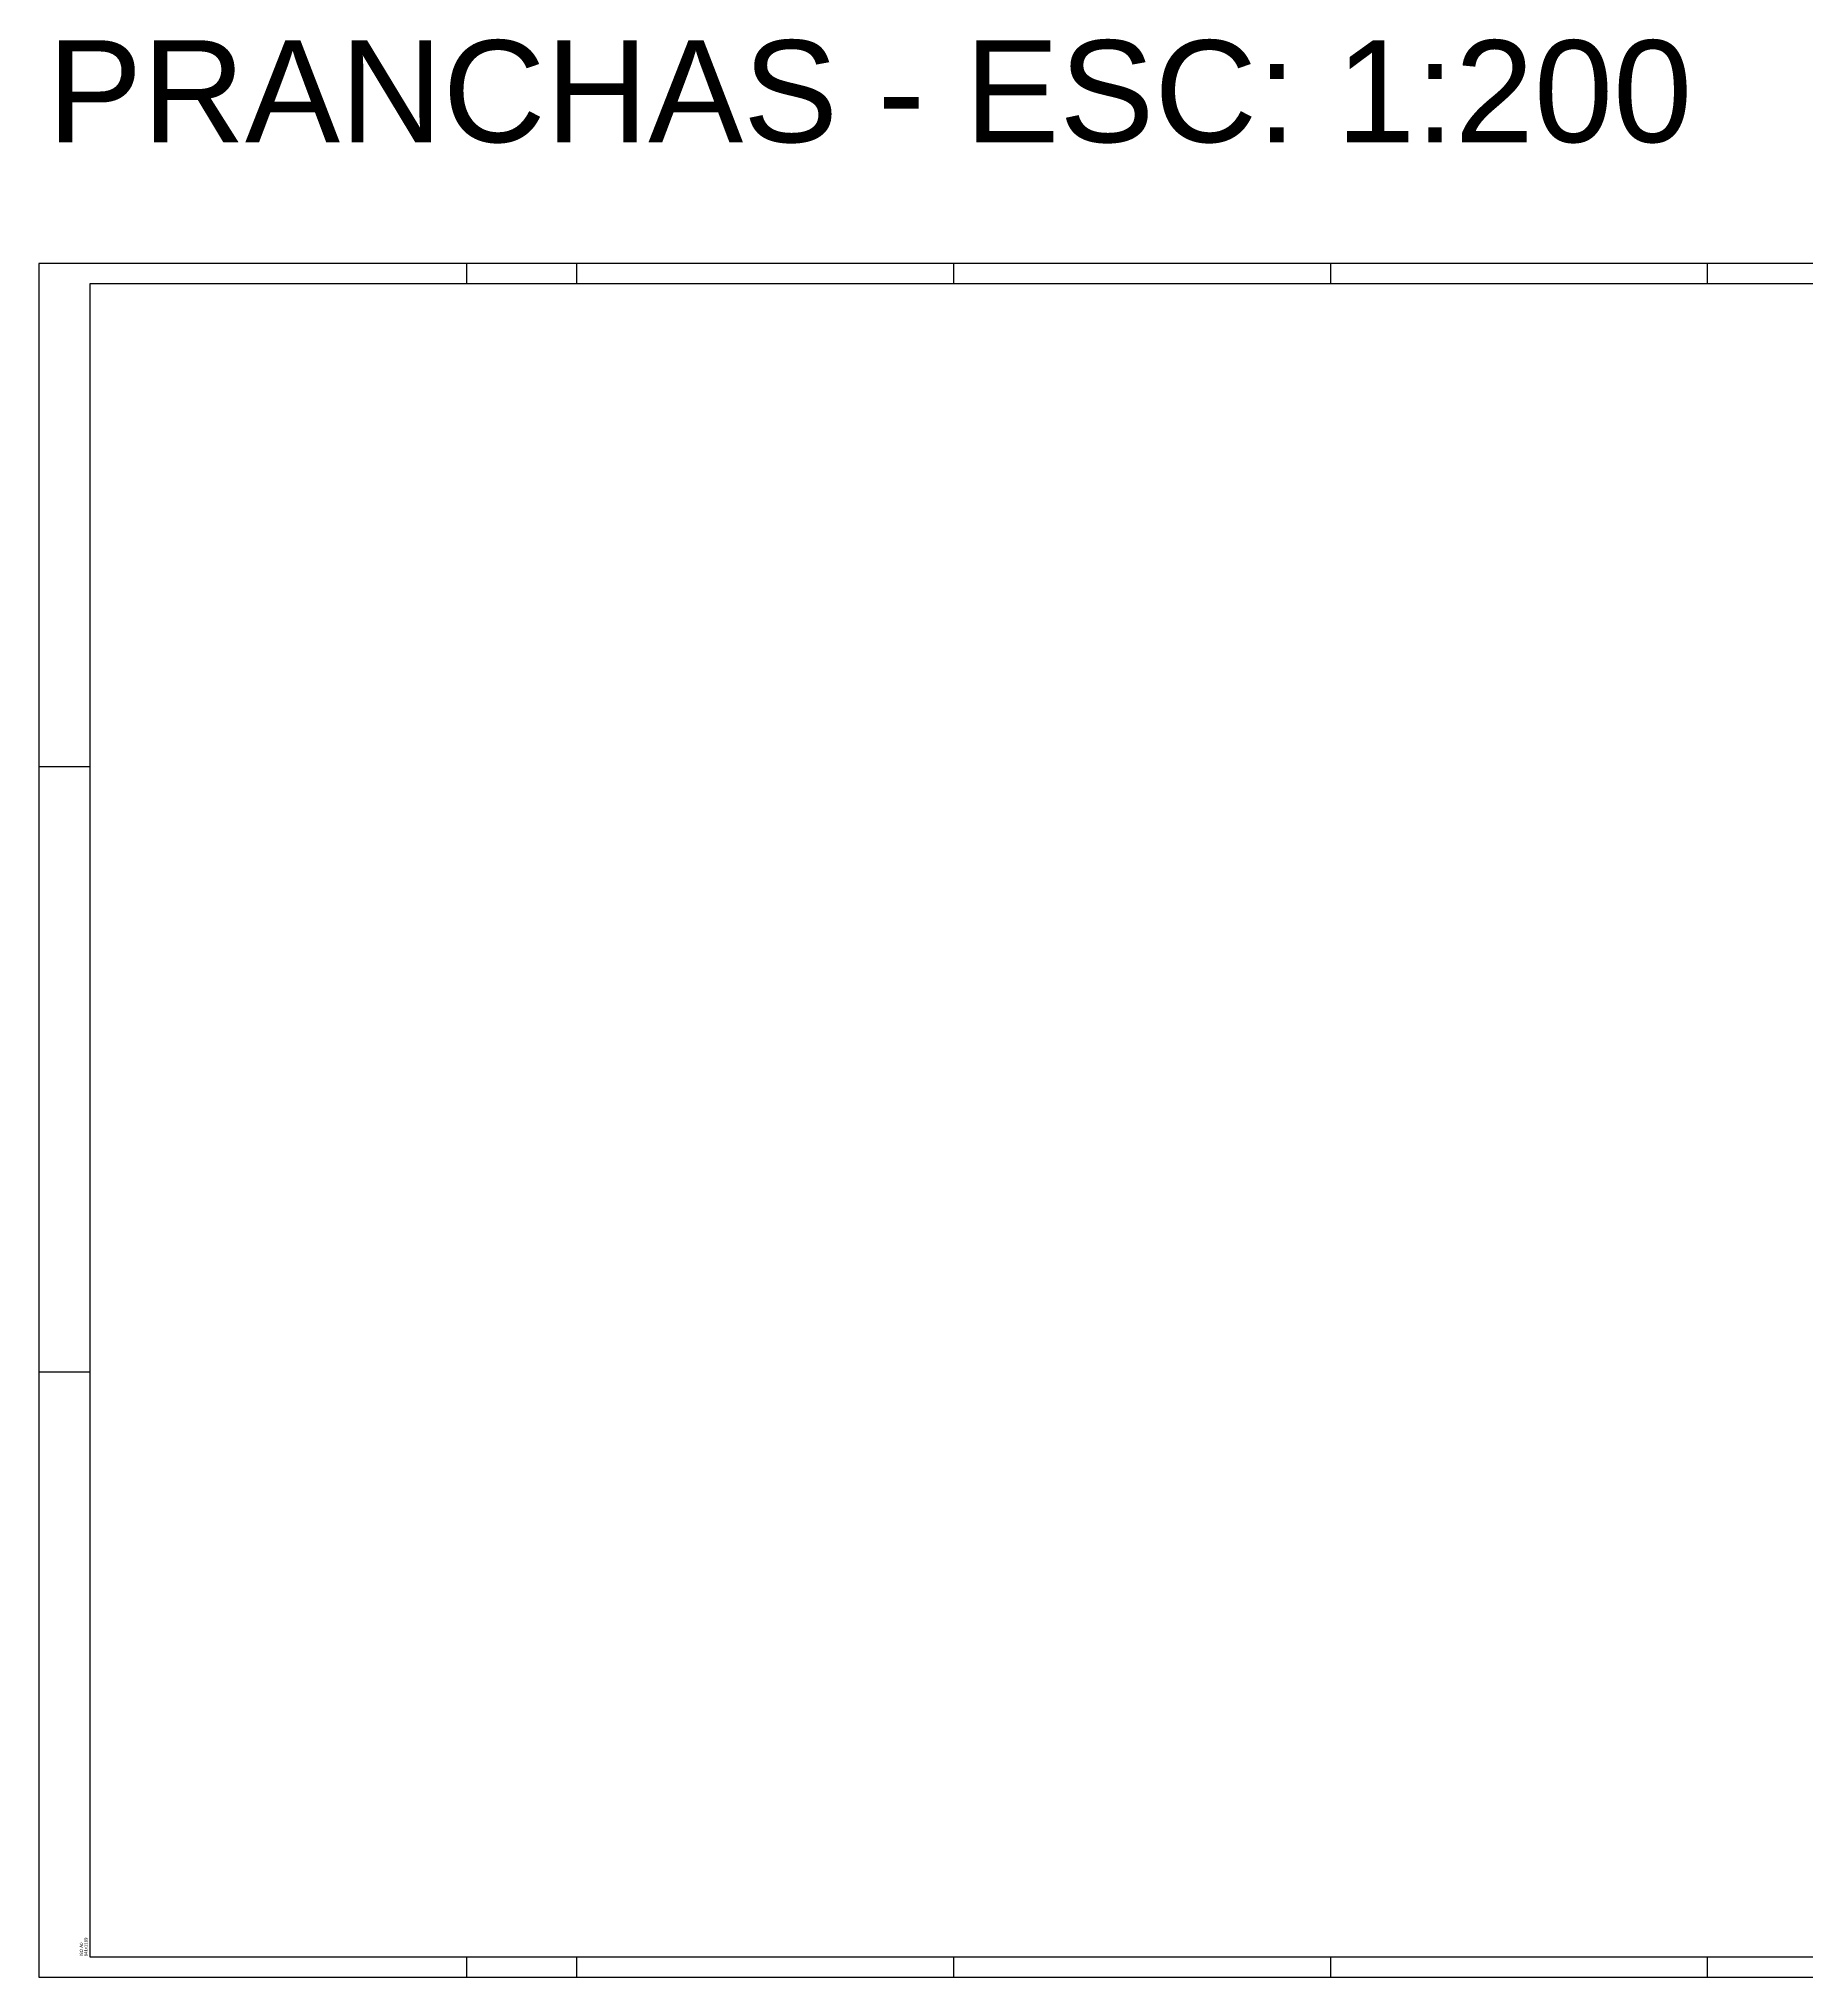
# Model space of a CAD drawing. Header units: millimetres. Extents: x 0 to 687901, y 0 to 346525.
# Drawn here: x 5320 to 22671, y 61694 to 80721 of the extents above; entities that cross this region are included whole.
import ezdxf

# ---------------------------------------------------------------- set-up
doc = ezdxf.new("R2010")
doc.units = ezdxf.units.MM
for name, color, linetype in [('ARQ_Prancha', 7, 'Continuous'), ('ARQ_Prancha lin_grossa', 111, 'Continuous'), ('ARQ_Texto', 7, 'Continuous')]:
    doc.layers.add(name, color=color, linetype=linetype)
doc.styles.add('ARIAL', font='arial.ttf')
doc.styles.add('DES-ROMANS', font='arial.ttf')

msp = doc.modelspace()

# ---------------------------------------------------------------- linework, layer by layer
at = {"layer": 'ARQ_Prancha'}
for p, q in [((9520, 78514), (9520, 78314)), ((10600, 78514), (10600, 78314)), ((14300, 78514), (14300, 78314)), ((18000, 78514), (18000, 78314)), ((21700, 78514), (21700, 78314)), ((5820, 73574), (5320, 73574)), ((5820, 67634), (5320, 67634)), ((9520, 61894), (9520, 61694)), ((10600, 61894), (10600, 61694)), ((14300, 61894), (14300, 61694)), ((18000, 61894), (18000, 61694)), ((21700, 61894), (21700, 61694))]:
    msp.add_line(p, q, dxfattribs=at)
msp.add_lwpolyline([(5320, 61694), (29100, 61694), (29100, 78514), (5320, 78514)], close=True, dxfattribs=at)
at = {"layer": 'ARQ_Prancha lin_grossa'}
msp.add_lwpolyline([(28900, 61894), (28900, 78314), (5820, 78314), (5820, 61894), (28900, 61894)], close=True, dxfattribs=at)

# ---------------------------------------------------------------- texts
at = {"layer": 'ARQ_Prancha', "style": 'DES-ROMANS'}
for s, p in [('ISO A0', (5753, 61899)), ('841x1189', (5798, 61899))]:
    msp.add_text(s, height=30, rotation=90, dxfattribs=at).set_placement(p)
at = {"layer": 'ARQ_Texto', "style": 'ARIAL'}
msp.add_text('PRANCHAS - ESC: 1:200', height=1000, dxfattribs=at).set_placement((5405, 79706))

doc.saveas('drawing.dxf')
